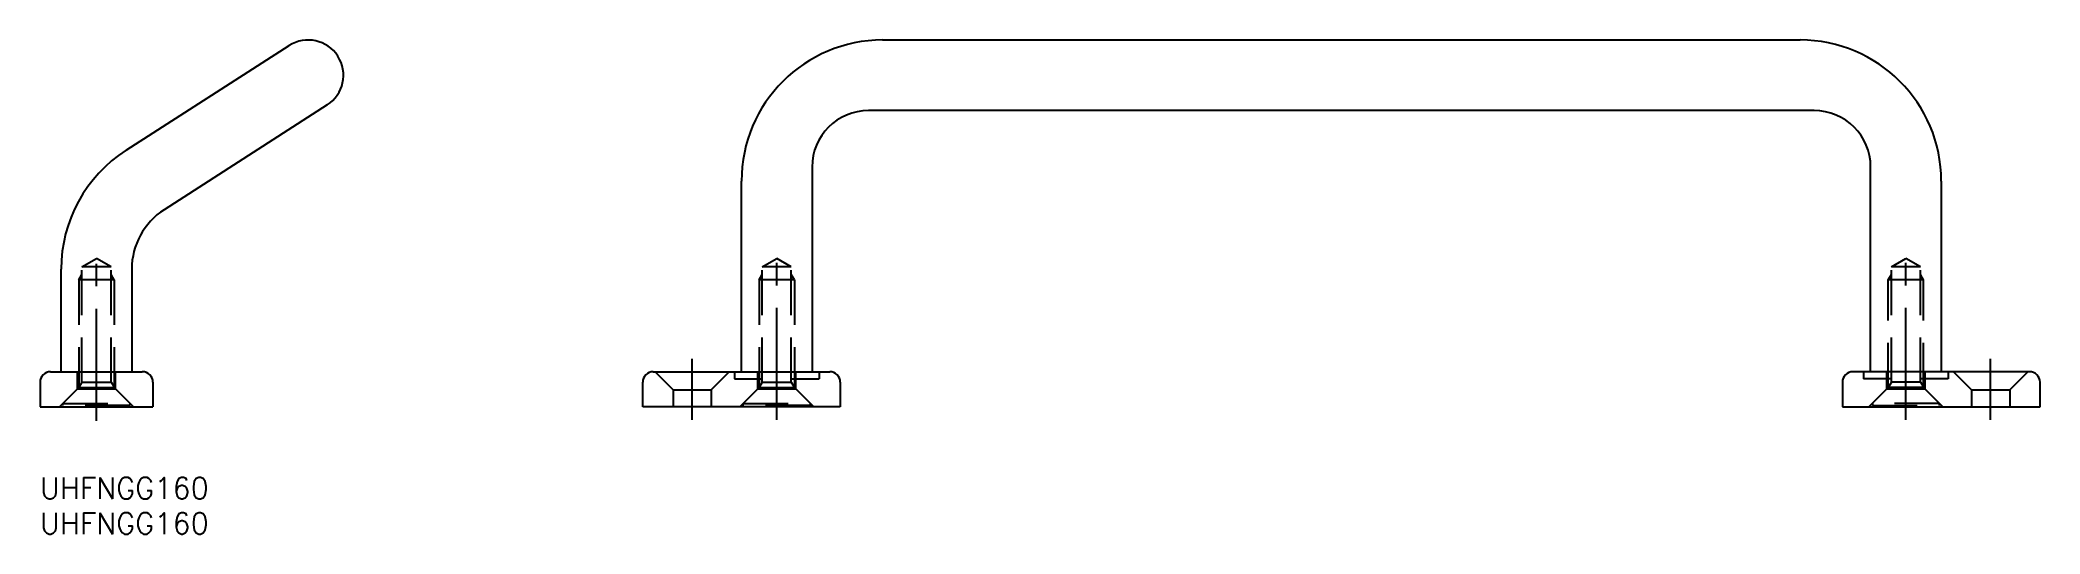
# Model space of a CAD drawing. Extents: x 0 to 283, y -8 to 62.
import ezdxf

# ---------------------------------------------------------------- set-up
doc = ezdxf.new("R2010")
doc.units = 0
doc.header["$LTSCALE"] = 0.5
doc.linetypes.add('CENTER', pattern=[50.8, 31.75, -6.35, 6.35, -6.35])
doc.linetypes.add('DASHED', pattern=[19.05, 12.7, -6.35])
for name, color, linetype in [('MSM_CENTER', 1, 'CENTER'), ('MSM_CONTINUOUS', 7, 'CONTINUOUS'), ('MSM_DASHED', 4, 'DASHED'), ('MSM_PART_NUMBER', 7, 'CONTINUOUS')]:
    doc.layers.add(name, color=color, linetype=linetype)
doc.styles.get("Standard").update_dxf_attribs({"font": 'txt.shx', "height": 3, "bigfont": 'bigfont.shx'})

# ---------------------------------------------------------------- blocks, each defined once
blk = doc.blocks.new('*U3')
at = {"layer": 'MSM_PART_NUMBER'}
blk.add_text('UHFNGG160', height=3, dxfattribs=at).set_placement((0, -3))
blk = doc.blocks.new('*U4')
at = {"layer": 'MSM_PART_NUMBER'}
blk.add_text('UHFNGG160', height=3, dxfattribs=at).set_placement((0, -8))

msp = doc.modelspace()

# ---------------------------------------------------------------- linework, layer by layer
at = {"layer": 'MSM_CENTER'}
for p, q in [((8, 8.05), (8, 32.04)), ((104.4, 8.18), (104.4, 32.04)), ((264.4, 8.18), (264.4, 32.04)), ((92.4, 8.18), (92.4, 16.82)), ((276.4, 8.18), (276.4, 16.82))]:
    msp.add_line(p, q, dxfattribs=at)
at = {"layer": 'MSM_CONTINUOUS'}
for p, q in [((12.19, 46.37), (35.3, 61.21)), ((119.4, 62), (249.4, 62)), ((40.7, 52.79), (17.6, 37.95)), ((251.4, 52), (117.4, 52)), ((109.4, 44), (109.4, 15)), ((259.4, 15), (259.4, 44)), ((99.4, 15), (99.4, 42)), ((269.4, 42), (269.4, 15)), ((3, 15), (3, 29.54)), ((13, 29.54), (13, 15)), ((1.5, 15), (14.5, 15)), ((86.9, 15), (111.9, 15)), ((281.9, 15), (256.9, 15)), ((0, 13.5), (0, 10)), ((16, 13.5), (16, 10)), ((85.4, 10), (85.4, 13.5)), ((113.4, 13.5), (113.4, 10)), ((255.4, 13.5), (255.4, 10)), ((283.4, 10), (283.4, 13.5)), ((0, 10), (16, 10)), ((113.4, 10), (85.4, 10)), ((255.4, 10), (283.4, 10))]:
    msp.add_line(p, q, dxfattribs=at)
for centre, radius, start, end in [((38, 57), 5, 302.7126, 122.7126), ((119.4, 42), 20, 90, 180), ((249.4, 42), 20, 0, 90), ((117.4, 44), 8, 90, 180), ((251.4, 44), 8, 0, 90), ((23, 29.54), 20, 122.7126, 180), ((23, 29.54), 10, 122.7126, 180), ((1.5, 13.5), 1.5, 90, 180), ((14.5, 13.5), 1.5, 0, 90), ((86.9, 13.5), 1.5, 90, 180), ((111.9, 13.5), 1.5, 0, 90), ((256.9, 13.5), 1.5, 90, 180), ((281.9, 13.5), 1.5, 0, 90)]:
    msp.add_arc(centre, radius, start, end, dxfattribs=at)
at = {"layer": 'MSM_DASHED'}
for p, q in [((5.5, 28), (5.93, 28.75)), ((5.93, 29.85), (8, 31.04)), ((5.93, 13.5), (5.93, 29.85)), ((10.07, 29.85), (5.93, 29.85)), ((10.07, 29.85), (8, 31.04)), ((10.07, 13.5), (10.07, 29.85)), ((10.5, 28), (10.07, 28.75)), ((101.9, 28), (102.33, 28.75)), ((102.33, 29.85), (104.4, 31.04)), ((102.33, 13.5), (102.33, 29.85)), ((106.46, 29.85), (102.33, 29.85)), ((106.46, 29.85), (104.4, 31.04)), ((106.46, 13.5), (106.46, 29.85)), ((106.9, 28), (106.46, 28.75)), ((261.9, 28), (262.33, 28.75)), ((262.33, 29.85), (264.4, 31.04)), ((262.33, 13.5), (262.33, 29.85)), ((266.46, 29.85), (262.33, 29.85)), ((266.46, 29.85), (264.4, 31.04)), ((266.46, 13.5), (266.46, 29.85)), ((266.9, 28), (266.46, 28.75)), ((5.5, 28), (5.5, 12.75)), ((10.5, 28), (5.5, 28)), ((10.5, 28), (10.5, 12.75)), ((101.9, 28), (101.9, 12.75)), ((106.9, 28), (101.9, 28)), ((106.9, 28), (106.9, 12.75)), ((261.9, 12.75), (261.9, 28)), ((266.9, 28), (261.9, 28)), ((266.9, 12.75), (266.9, 28)), ((5.3, 12.55), (5.3, 15)), ((10.7, 12.55), (10.7, 15)), ((87.15, 15), (89.7, 12.45)), ((97.65, 15), (95.1, 12.45)), ((98.4, 15), (98.4, 14)), ((101.7, 12.55), (101.7, 15)), ((107.1, 12.55), (107.1, 15)), ((110.4, 15), (110.4, 14)), ((258.4, 15), (258.4, 14)), ((261.7, 12.55), (261.7, 15)), ((267.1, 12.55), (267.1, 15)), ((270.4, 15), (270.4, 14)), ((271.15, 15), (273.7, 12.45)), ((281.65, 15), (279.1, 12.45)), ((2.75, 10), (5.5, 12.75)), ((5.3, 12.55), (10.7, 12.55)), ((5.93, 13.5), (5.5, 12.75)), ((5.5, 12.75), (10.5, 12.75)), ((5.93, 13.5), (10.07, 13.5)), ((10.07, 13.5), (10.5, 12.75)), ((13.25, 10), (10.5, 12.75)), ((89.7, 12.45), (89.7, 10)), ((89.7, 12.45), (95.1, 12.45)), ((95.1, 12.45), (95.1, 10)), ((98.4, 14), (102.33, 14)), ((99.15, 10), (101.9, 12.75)), ((101.7, 12.55), (107.1, 12.55)), ((102.33, 13.5), (101.9, 12.75)), ((101.9, 12.75), (106.9, 12.75)), ((102.33, 13.5), (106.46, 13.5)), ((106.46, 14), (110.4, 14)), ((106.46, 13.5), (106.9, 12.75)), ((109.65, 10), (106.9, 12.75)), ((262.33, 14), (258.4, 14)), ((259.15, 10), (261.9, 12.75)), ((261.7, 12.55), (267.1, 12.55)), ((262.33, 13.5), (261.9, 12.75)), ((266.9, 12.75), (261.9, 12.75)), ((266.46, 13.5), (262.33, 13.5)), ((270.4, 14), (266.46, 14)), ((266.46, 13.5), (266.9, 12.75)), ((269.65, 10), (266.9, 12.75)), ((273.7, 12.45), (273.7, 10)), ((273.7, 12.45), (279.1, 12.45)), ((279.1, 12.45), (279.1, 10)), ((3.25, 10.5), (12.75, 10.5)), ((3.25, 10.2), (3.25, 10.5)), ((12.75, 10.2), (3.25, 10.2)), ((12.75, 10.5), (12.75, 10.2)), ((99.65, 10.5), (109.15, 10.5)), ((99.65, 10.2), (99.65, 10.5)), ((109.15, 10.2), (99.65, 10.2)), ((109.15, 10.5), (109.15, 10.2)), ((259.65, 10.5), (259.65, 10.2)), ((269.15, 10.5), (259.65, 10.5)), ((259.65, 10.2), (269.15, 10.2)), ((269.15, 10.2), (269.15, 10.5))]:
    msp.add_line(p, q, dxfattribs=at)

# ---------------------------------------------------------------- block references
at = {"layer": 'MSM_CONTINUOUS'}
for name in ['*U3', '*U4']:
    msp.add_blockref(name, (0, 0), dxfattribs=at)

doc.saveas('drawing.dxf')
